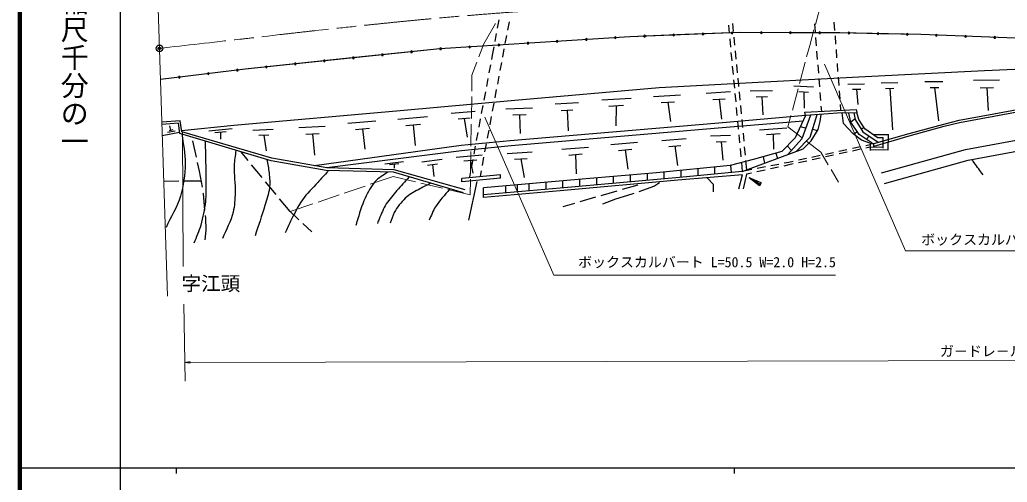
# Model space of a CAD drawing. Units: millimetres, scale not verified. Extents: x 40000 to 680000, y 20000 to 380000.
# Drawn here: x 40000 to 216935, y 202409 to 285262 of the extents above; entities that cross this region are included whole.
import ezdxf
from ezdxf.enums import TextEntityAlignment as Align

# ---------------------------------------------------------------- set-up
doc = ezdxf.new("R2010")
doc.units = ezdxf.units.MM
doc.header["$LTSCALE"] = 1000
doc.header["$PDMODE"] = 32
doc.header["$PDSIZE"] = 500
doc.linetypes.add('CHAIN', pattern=[18.5, 12, -1.5, 3.5, -1.5])
for name, color, linetype, lineweight in [('M-BGD', 7, 'Continuous', 25), ('M-BMK', 2, 'CHAIN', 13), ('M-BMK-HTXT', 7, 'Continuous', 13), ('M-BMK-SRVR', 3, 'Continuous', 25), ('M-STR-HTXT', 7, 'Continuous', 13), ('M-TTL', 2, 'Continuous', 140), ('M-TTL-BAND', 7, 'Continuous', 25)]:
    doc.layers.add(name, color=color, linetype=linetype, lineweight=lineweight)
doc.layers.add('M-OTRS', color=6, linetype='Continuous')
doc.styles.add('@ＭＳ ゴシック', font='')
doc.styles.add('ＭＳ ゴシック', font='')
doc.styles.get('@ＭＳ ゴシック').set_extended_font_data('@MS Gothic')
doc.styles.get('ＭＳ ゴシック').set_extended_font_data('MS Gothic')

msp = doc.modelspace()

# ---------------------------------------------------------------- linework, layer by layer
at = {"layer": 'M-BGD'}
for p, q in [((125841, 285230), (125566, 283775)), ((127671, 284876), (127397, 283421)), ((166966, 284310), (167107, 282836)), ((167715, 284610), (167855, 283136)), ((182565, 283075), (182449, 284551)), ((185890, 284826), (185999, 283350)), ((149301, 282228), (115297, 280050)), ((125383, 282805), (125108, 281351)), ((127215, 282451), (126941, 280996)), ((149301, 282228), (132299, 281139)), ((169026, 282954), (149301, 282228)), ((159164, 282591), (149301, 282228)), ((169026, 282954), (159164, 282591)), ((167201, 281854), (167341, 280380)), ((167949, 282154), (168089, 280680)), ((186936, 282914), (169026, 282954)), ((177981, 282934), (169026, 282954)), ((186936, 282914), (177981, 282934)), ((182760, 280615), (182643, 282091)), ((186072, 282365), (186181, 280889)), ((201457, 282591), (186936, 282914)), ((194197, 282752), (186936, 282914)), ((201457, 282591), (194197, 282752)), ((218439, 281946), (201457, 282591)), ((115297, 280050), (80406, 276419)), ((115297, 280050), (97851, 278234)), ((132299, 281139), (115297, 280050)), ((124924, 280381), (124645, 278905)), ((126759, 280026), (126485, 278571)), ((168183, 279698), (168324, 278224)), ((182954, 278155), (182837, 279631)), ((186254, 279905), (186364, 278428)), ((97851, 278234), (80406, 276419)), ((124645, 278905), (124507, 278162)), ((167435, 279397), (167575, 277924)), ((80406, 276419), (65204, 274545)), ((124326, 277192), (124055, 275736)), ((126303, 277601), (126029, 276146)), ((167669, 276941), (167809, 275467)), ((168417, 277241), (168558, 275767)), ((183148, 275695), (183031, 277171)), ((186437, 277444), (186546, 275968)), ((212873, 276097), (191494, 275008)), ((238245, 277266), (212873, 276097)), ((123874, 274766), (123603, 273310)), ((125847, 275176), (125574, 273721)), ((167903, 274485), (168043, 273011)), ((168651, 274785), (168792, 273311)), ((191494, 275008), (173463, 274080)), ((183342, 273235), (183226, 274711)), ((186619, 274983), (186729, 273507)), ((210864, 274441), (215559, 274502)), ((125391, 272751), (125118, 271296)), ((154586, 273071), (128689, 270772)), ((173463, 274080), (154586, 273071)), ((170869, 272515), (174886, 272612)), ((178716, 273400), (182201, 273255)), ((186802, 272522), (186911, 271046)), ((188365, 273743), (191366, 273791)), ((189196, 272827), (190696, 272852)), ((189946, 272839), (190188, 270056)), ((194324, 273948), (197325, 274045)), ((195141, 272973), (196642, 273022)), ((195891, 272998), (196388, 265548)), ((202177, 274194), (205371, 274194)), ((203100, 273137), (204697, 273137)), ((203899, 273137), (204601, 267170)), ((212106, 273083), (214454, 273113)), ((213280, 273098), (213486, 268978)), ((128689, 270772), (108158, 268957)), ((123422, 272340), (123151, 270885)), ((144270, 270891), (149546, 271230)), ((153542, 271541), (158382, 271783)), ((162969, 272091), (167325, 272382)), ((164203, 270970), (166381, 271115)), ((165292, 271042), (165728, 267460)), ((168137, 272028), (168278, 270555)), ((168885, 272328), (169026, 270855)), ((171946, 271458), (173954, 271506)), ((172950, 271482), (173168, 268239)), ((179604, 272388), (181346, 272315)), ((180475, 272351), (180523, 269423)), ((183536, 270775), (183420, 272251)), ((214542, 268392), (232108, 271639)), ((214542, 268009), (232169, 271236)), ((108158, 268957), (78348, 266335)), ((122970, 269914), (122699, 268459)), ((124935, 270326), (124662, 268871)), ((127067, 269284), (131859, 269477)), ((135908, 270189), (140120, 270431)), ((137018, 269015), (139123, 269136)), ((138071, 269076), (138240, 265373)), ((145565, 269774), (148203, 269943)), ((146884, 269858), (146812, 266252)), ((154913, 270447), (157333, 270568)), ((156123, 270508), (156607, 267047)), ((168371, 269572), (168512, 268098)), ((169120, 269872), (169260, 268398)), ((180689, 268705), (189845, 269209)), ((183684, 268907), (183614, 269792)), ((186984, 270062), (187052, 269149)), ((189845, 269209), (189956, 268675)), ((68713, 267172), (65454, 266903)), ((69036, 265155), (68713, 267172)), ((107753, 267440), (113029, 267924)), ((117309, 268531), (121617, 268870)), ((118555, 267495), (120709, 267664)), ((119632, 267579), (120141, 264215)), ((122518, 267489), (122247, 266033)), ((124479, 267901), (124206, 266446)), ((128321, 268203), (130717, 268299)), ((129519, 268251), (129688, 264863)), ((180790, 268080), (165270, 266749)), ((169354, 267416), (169494, 265942)), ((180790, 268080), (178924, 264086)), ((181690, 268147), (180154, 263945)), ((180790, 268080), (180689, 268705)), ((187375, 268574), (180790, 268080)), ((182836, 268233), (181566, 264147)), ((183401, 267011), (183600, 268291)), ((187375, 268574), (189956, 268675)), ((187596, 266658), (187375, 268574)), ((188897, 266890), (188534, 268544)), ((189684, 267483), (188891, 266920)), ((189442, 268584), (189704, 267394)), ((189704, 267394), (191055, 265155)), ((190359, 267404), (189956, 268675)), ((191408, 265710), (190359, 267404)), ((205587, 266557), (208310, 267263)), ((208310, 267263), (214542, 268392)), ((208350, 266839), (214542, 268009)), ((68420, 266708), (65468, 266475)), ((67432, 265517), (66755, 265384)), ((67093, 265451), (66876, 266286)), ((68673, 264873), (68420, 266708)), ((78348, 266335), (68999, 265387)), ((73892, 265373), (78055, 265809)), ((81746, 265464), (85425, 265657)), ((89983, 265970), (94726, 266212)), ((98794, 266716), (103780, 267152)), ((100178, 265607), (102671, 265825)), ((101424, 265716), (101836, 262061)), ((109193, 266319), (111831, 266561)), ((110512, 266440), (110875, 262713)), ((124023, 265476), (123750, 264021)), ((165270, 266749), (127897, 263582)), ((165129, 265821), (128059, 262695)), ((180356, 267112), (165129, 265821)), ((168605, 267116), (168746, 265642)), ((172563, 265542), (177452, 265881)), ((179874, 266120), (180838, 265816)), ((181808, 263562), (183058, 265619)), ((182037, 265663), (182947, 265435)), ((183058, 265619), (183401, 267011)), ((189331, 264843), (187596, 266658)), ((190430, 264732), (188897, 266890)), ((191268, 265937), (190758, 265648)), ((193618, 264188), (191408, 265710)), ((199334, 264863), (205587, 266557)), ((199375, 264439), (205627, 266174)), ((205627, 266174), (208350, 266839)), ((68612, 265064), (65534, 264480)), ((67844, 265305), (66488, 265039)), ((85019, 259992), (68673, 264873)), ((85140, 260456), (69036, 265155)), ((74933, 265054), (77014, 265272)), ((75974, 265163), (75974, 263881)), ((82811, 264560), (84650, 264657)), ((83730, 264609), (84166, 261753)), ((91281, 264764), (93653, 264885)), ((92467, 264824), (92806, 261025)), ((122066, 265063), (121795, 263607)), ((155063, 263655), (159419, 263993)), ((163793, 264445), (167327, 264590)), ((168839, 264659), (168980, 263185)), ((169588, 264959), (169728, 263486)), ((173793, 264716), (176237, 264885)), ((175015, 264800), (175039, 262065)), ((178924, 264086), (176524, 261666)), ((180154, 263945), (177642, 261119)), ((181566, 264147), (179196, 261694)), ((190823, 263693), (189331, 264843)), ((190130, 265154), (189467, 264737)), ((192749, 263159), (190430, 264732)), ((192316, 263128), (190823, 263693)), ((191055, 265155), (193798, 263360)), ((192212, 264398), (191720, 263857)), ((192931, 264701), (195644, 264681)), ((193048, 263103), (199334, 264863)), ((193082, 262604), (199375, 264439)), ((193618, 264188), (194730, 264180)), ((194716, 262261), (194730, 264180)), ((195623, 261969), (195644, 264681)), ((70962, 263562), (71588, 260668)), ((119064, 262735), (92820, 259108)), ((127897, 263582), (119064, 262735)), ((128059, 262695), (119144, 261767)), ((121614, 262637), (121343, 261182)), ((123567, 263051), (123294, 261596)), ((137139, 262075), (141931, 262463)), ((145926, 262892), (150670, 263328)), ((147273, 261848), (149645, 262065)), ((148459, 261956), (148943, 258496)), ((156297, 262570), (158475, 262739)), ((157386, 262654), (157822, 259145)), ((164782, 263376), (166548, 263449)), ((165665, 263413), (165980, 260097)), ((169073, 262203), (169214, 260729)), ((169465, 258096), (180376, 262130)), ((169822, 262503), (169962, 261029)), ((177518, 262669), (178291, 261849)), ((180376, 262130), (181808, 263562)), ((188220, 261962), (186773, 261649)), ((190632, 262485), (189185, 262171)), ((190651, 262055), (189205, 261741)), ((192346, 262856), (191597, 262694)), ((192386, 262432), (191616, 262265)), ((192371, 263108), (192361, 261843)), ((192362, 261993), (195623, 261969)), ((192386, 263108), (193048, 263103)), ((192427, 262483), (194717, 262466)), ((193044, 262478), (193048, 263103)), ((80924, 260041), (79664, 261575)), ((95023, 258721), (85140, 260456)), ((119144, 261767), (95023, 258721)), ((112031, 259782), (115710, 260315)), ((118223, 260660), (122869, 261047)), ((119546, 259982), (121869, 260176)), ((121162, 260211), (120891, 258756)), ((123112, 260626), (122838, 259171)), ((127321, 261283), (131822, 261622)), ((128648, 260262), (130899, 260432)), ((129773, 260347), (130378, 257031)), ((138377, 261027), (140773, 261220)), ((139575, 261123), (139696, 257687)), ((171623, 260274), (167266, 259125)), ((176524, 261666), (171623, 260274)), ((173207, 260724), (173439, 259565)), ((175495, 261374), (175766, 260426)), ((180986, 260395), (179539, 260081)), ((183397, 260917), (181950, 260604)), ((183418, 260482), (181971, 260168)), ((185809, 261440), (184362, 261126)), ((185829, 261006), (184382, 260692)), ((188240, 261531), (186793, 261216)), ((71797, 259703), (72131, 258157)), ((83428, 256989), (81550, 259278)), ((94902, 258258), (85019, 259992)), ((107063, 258399), (95023, 258721)), ((105410, 259456), (108749, 259891)), ((106253, 259314), (107923, 259532)), ((119830, 254809), (107063, 258399)), ((107088, 259423), (107112, 258673)), ((113031, 259197), (114871, 259464)), ((113951, 259331), (114193, 257177)), ((120707, 260079), (121191, 257755)), ((167266, 259125), (154096, 257854)), ((161478, 258566), (161478, 257336)), ((164503, 258858), (164503, 257624)), ((167327, 259141), (167460, 257905)), ((169308, 259747), (169465, 258096)), ((170056, 260047), (170215, 258374)), ((171177, 258419), (170342, 258258)), ((173599, 258890), (172146, 258608)), ((175940, 258847), (174495, 258526)), ((176021, 259360), (174568, 259078)), ((177825, 259266), (176903, 259061)), ((177825, 259710), (176990, 259548)), ((178574, 259872), (177825, 259710)), ((178595, 259434), (177825, 259266)), ((181007, 259958), (179560, 259643)), ((72131, 258157), (72656, 255243)), ((106963, 257955), (94902, 258258)), ((119528, 254264), (106963, 257955)), ((126135, 257451), (119193, 256815)), ((119215, 256221), (119193, 256815)), ((126153, 256886), (119215, 256221)), ((120710, 257786), (120571, 257042)), ((122656, 258201), (122467, 257199)), ((140059, 256644), (123077, 255131)), ((126153, 256886), (126135, 257451)), ((158231, 257027), (136812, 255091)), ((154096, 257854), (140059, 256644)), ((140301, 256665), (140301, 255406)), ((143326, 256926), (143326, 255680)), ((146352, 257187), (146352, 255953)), ((149377, 257447), (149377, 256227)), ((152402, 257708), (152402, 256500)), ((155428, 257983), (155428, 256774)), ((169505, 257491), (157888, 256503)), ((169465, 258096), (158231, 257027)), ((158453, 258274), (158453, 257048)), ((163158, 256951), (164217, 255827)), ((168840, 254950), (169505, 257491)), ((170342, 258258), (169465, 258096)), ((170201, 257572), (169606, 254950)), ((171122, 257777), (170201, 257572)), ((172813, 256019), (170672, 256916)), ((172672, 255773), (170672, 256916)), ((172531, 255527), (170672, 256916)), ((173531, 258312), (172086, 257991)), ((68514, 256316), (65802, 256314)), ((72462, 256320), (69501, 256317)), ((85933, 253938), (84054, 256226)), ((121907, 256261), (120395, 249383)), ((123118, 253417), (123077, 255131)), ((136812, 255091), (123107, 253875)), ((127030, 255484), (127030, 254223)), ((129128, 255670), (129128, 254409)), ((131225, 255857), (131225, 254595)), ((134251, 256127), (134251, 254864)), ((157888, 256503), (136852, 254607)), ((137276, 256396), (137276, 255133)), ((150759, 255656), (147915, 254830)), ((153743, 255434), (150949, 254456)), ((154651, 256039), (153743, 255434)), ((164217, 255827), (164244, 254410)), ((172813, 256019), (172531, 255527)), ((72831, 254271), (72858, 254123)), ((72858, 254123), (73131, 251175)), ((88438, 250886), (86559, 253175)), ((136852, 254607), (123118, 253417)), ((143176, 253454), (140332, 252628)), ((146967, 254555), (144124, 253729)), ((146725, 253115), (144385, 252247)), ((149649, 254002), (146725, 253115)), ((150017, 254131), (149649, 254002)), ((139385, 252353), (137286, 251743)), ((73222, 250192), (73261, 249767)), ((73261, 249767), (73342, 247548)), ((73342, 247548), (73180, 245814))]:
    msp.add_line(p, q, dxfattribs=at)
for points in [[(194401, 257848), (209460, 262026), (245752, 268733), (267445, 271270), (286289, 273101), (289844, 273118), (320408, 273075), (360026, 273158), (387622, 272233)], [(194929, 255946), (209904, 260101), (246046, 266780), (267655, 269307), (286389, 271127), (289848, 271144), (320409, 271101), (359995, 271184), (391794, 270118)]]:
    msp.add_lwpolyline(points, dxfattribs=at)
for centre, start, end in [((136282, 281394), 0, 180), ((136282, 281394), 180, 0), ((141503, 281728), 0, 180), ((141503, 281728), 180, 0), ((146723, 282063), 0, 180), ((146723, 282063), 180, 0), ((151947, 282325), 0, 180), ((151947, 282325), 180, 0), ((157175, 282518), 0, 180), ((157175, 282518), 180, 0), ((162402, 282710), 0, 180), ((162402, 282710), 180, 0), ((167630, 282903), 0, 180), ((167630, 282903), 180, 0), ((172860, 282945), 0, 180), ((172860, 282945), 180, 0), ((178091, 282934), 0, 180), ((178091, 282934), 180, 0), ((183322, 282922), 0, 180), ((183322, 282922), 180, 0), ((188553, 282878), 0, 180), ((188553, 282878), 180, 0), ((193783, 282761), 0, 180), ((193783, 282761), 180, 0), ((199012, 282645), 0, 180), ((199012, 282645), 180, 0), ((204241, 282485), 0, 180), ((204241, 282485), 180, 0), ((209468, 282286), 0, 180), ((209468, 282286), 180, 0), ((214695, 282088), 0, 180), ((214695, 282088), 180, 0), ((110197, 279519), 0, 180), ((115401, 280056), 0, 180), ((115401, 280056), 180, 0), ((120621, 280391), 0, 180), ((120621, 280391), 180, 0), ((125842, 280725), 0, 180), ((125842, 280725), 180, 0), ((131062, 281060), 0, 180), ((131062, 281060), 180, 0), ((94588, 277895), 0, 180), ((94588, 277895), 180, 0), ((99791, 278436), 0, 180), ((99791, 278436), 180, 0), ((104994, 278978), 0, 180), ((104994, 278978), 180, 0), ((110197, 279519), 180, 0), ((78982, 276244), 0, 180), ((78982, 276244), 180, 0), ((84182, 276812), 0, 180), ((84182, 276812), 180, 0), ((89385, 277354), 0, 180), ((89385, 277354), 180, 0), ((68599, 274963), 0, 180), ((68599, 274963), 180, 0), ((73791, 275604), 0, 180), ((73791, 275604), 180, 0)]:
    msp.add_arc(centre, 148, start, end, dxfattribs=at)
for points, knots in [([(69056, 264772), (69251, 263011), (69671, 261260), (69641, 259488), (69607, 257531), (69350, 255555), (68794, 253679), (68209, 251707), (67072, 249941), (66212, 248072)], [0, 0, 0, 0, 1, 1, 1, 2, 2, 2, 3, 3, 3, 3]), ([(73210, 263461), (73258, 261054), (73356, 258648), (73352, 256241), (73350, 255064), (73400, 253881), (73271, 252711), (73113, 251280), (72818, 249861), (72424, 248476), (72108, 247365), (71617, 246311), (71214, 245229)], [0, 0, 0, 0, 1, 1, 1, 2, 2, 2, 3, 3, 3, 4, 4, 4, 4]), ([(78716, 261827), (78616, 260920), (78447, 260017), (78414, 259105), (78355, 257491), (78649, 255878), (78595, 254264), (78557, 253102), (78512, 251924), (78232, 250795), (77824, 249150), (76969, 247649), (76337, 246076)], [0, 0, 0, 0, 1, 1, 1, 2, 2, 2, 3, 3, 3, 4, 4, 4, 4]), ([(84253, 260204), (84394, 259407), (84597, 258619), (84676, 257814), (84766, 256907), (84845, 255986), (84737, 255081), (84610, 254020), (84212, 253010), (83910, 251985), (83372, 250159), (82740, 248362), (82155, 246550)], [0, 0, 0, 0, 1, 1, 1, 2, 2, 2, 3, 3, 3, 4, 4, 4, 4]), ([(212600, 257501), (212083, 258200), (211542, 258883), (211047, 259599), (210903, 259808), (210762, 260020), (210624, 260234)], [0, 0, 0, 0, 1, 1, 1, 2, 2, 2, 2]), ([(95255, 258137), (94629, 257458), (93997, 256785), (93379, 256100), (92461, 255081), (91447, 254134), (90656, 253014), (89809, 251814), (89183, 250471), (88518, 249162), (88170, 248475), (87873, 247763), (87550, 247064)], [0, 0, 0, 0, 1, 1, 1, 2, 2, 2, 3, 3, 3, 4, 4, 4, 4]), ([(105924, 257975), (105174, 257404), (104306, 256961), (103675, 256261), (102906, 255407), (102371, 254356), (101880, 253316), (101242, 251965), (100853, 250508), (100408, 249081), (100340, 248864), (100287, 248644), (100226, 248425)], [0, 0, 0, 0, 1, 1, 1, 2, 2, 2, 3, 3, 3, 4, 4, 4, 4]), ([(109716, 257037), (109006, 256254), (108269, 255496), (107588, 254688), (106924, 253901), (106225, 253132), (105682, 252257), (105155, 251409), (104777, 250475), (104391, 249555), (104285, 249301), (104203, 249037), (104109, 248778)], [0, 0, 0, 0, 1, 1, 1, 2, 2, 2, 3, 3, 3, 4, 4, 4, 4]), ([(113507, 255913), (112811, 255548), (112098, 255216), (111420, 254819), (110617, 254349), (109763, 253928), (109080, 253296), (108290, 252565), (107644, 251672), (107114, 250735), (106779, 250144), (106616, 249471), (106368, 248839)], [0, 0, 0, 0, 1, 1, 1, 2, 2, 2, 3, 3, 3, 4, 4, 4, 4]), ([(116991, 254884), (116161, 253846), (115208, 252895), (114501, 251768), (114025, 251011), (113727, 250155), (113341, 249348)], [0, 0, 0, 0, 1, 1, 1, 2, 2, 2, 2])]:
    msp.add_open_spline(points, degree=3, knots=knots, dxfattribs=at)
at = {"layer": 'M-BMK'}
msp.add_open_spline([(65020, 280143), (69816, 280683), (74613, 281218), (79409, 281762), (83914, 282273), (88414, 282820), (92921, 283307), (100358, 284112), (107795, 284925), (115246, 285582), (125010, 286444), (134789, 287127), (144569, 287770), (150868, 288184), (157171, 288531), (163476, 288846), (174640, 289402), (185806, 289919), (196977, 290280), (206262, 290579), (215551, 290768), (224841, 290885), (233955, 291001), (243071, 290881), (252185, 290984), (255500, 291022), (258813, 291166), (262127, 291173), (275010, 291199), (287891, 290850), (300771, 290595), (308267, 290446), (315763, 290275), (323257, 290039), (331616, 289774), (339974, 289481), (348327, 289074), (352723, 288860), (357113, 288544), (361508, 288299), (373295, 287641), (385088, 287097), (396875, 286435), (408955, 285756), (421037, 285091), (433108, 284272), (442329, 283646), (451544, 282936), (460754, 282170), (471541, 281274), (482321, 280286), (493096, 279253), (507725, 277850), (522353, 276427), (536959, 274796), (544400, 273966), (551825, 272988), (559258, 272083)], degree=3, knots=[0, 0, 0, 0, 1, 1, 1, 2, 2, 2, 3, 3, 3, 4, 4, 4, 5, 5, 5, 6, 6, 6, 7, 7, 7, 8, 8, 8, 9, 9, 9, 10, 10, 10, 11, 11, 11, 12, 12, 12, 13, 13, 13, 14, 14, 14, 15, 15, 15, 16, 16, 16, 17, 17, 17, 18, 18, 18, 19, 19, 19, 19], dxfattribs=at)
at = {"layer": 'M-BMK-HTXT'}
for p, q in [((182568, 284402), (183623, 288206)), ((125220, 284584), (123128, 280977)), ((181536, 280675), (182305, 283450)), ((123128, 280977), (122251, 278616)), ((180984, 278617), (181536, 280675)), ((121907, 277691), (121030, 275330)), ((179707, 273851), (180729, 277664)), ((121030, 275330), (120987, 272496)), ((178430, 269084), (179452, 272897)), ((120973, 271509), (120913, 267561)), ((177623, 266073), (178174, 268130)), ((120898, 266574), (120839, 262627)), ((180197, 264095), (177623, 266073)), ((183553, 261515), (180979, 263493)), ((120824, 261640), (120765, 257692)), ((184875, 259277), (183553, 261515)), ((186699, 256190), (185377, 258428)), ((106912, 257179), (102814, 255782)), ((110930, 256215), (106912, 257179)), ((120750, 256705), (120707, 253871)), ((101879, 255464), (98142, 254191)), ((115729, 255064), (111890, 255985)), ((120707, 253871), (116689, 254834)), ((97208, 253873), (93471, 252600)), ((92536, 252282), (88438, 250886)), ((90014, 249408), (88438, 250886)), ((92310, 247256), (90734, 248733))]:
    msp.add_line(p, q, dxfattribs=at)
at = {"layer": 'M-BMK-SRVR'}
msp.add_circle((65020, 280143), 592, dxfattribs=at)
msp.add_point((65020, 280143), dxfattribs=at)
at = {"layer": 'M-OTRS'}
msp.add_point((65020, 280143), dxfattribs=at)
at = {"layer": 'M-STR-HTXT'}
for p, q in [((63921, 313631), (66476, 235765)), ((184173, 277327), (198694, 243847)), ((123344, 267807), (135688, 239491)), ((69146, 265231), (69308, 241029)), ((198694, 243847), (248129, 243847)), ((135688, 239491), (186188, 239491)), ((69389, 234333), (69631, 220537)), ((387598, 224621), (69572, 223879)), ((69572, 223879), (70559, 224046)), ((69572, 223879), (70559, 223717))]:
    msp.add_line(p, q, dxfattribs=at)
at = {"layer": 'M-TTL'}
msp.add_line((40000, 380000), (40000, 20000), dxfattribs=at)
at = {"layer": 'M-TTL-BAND'}
for p, q in [((58000, 370000), (58000, 20000)), ((40000, 205000), (579000, 205000)), ((68000, 205000), (68000, 204000)), ((168000, 205000), (168000, 204000))]:
    msp.add_line(p, q, dxfattribs=at)

# ---------------------------------------------------------------- texts
at = {"layer": 'M-BMK-HTXT', "style": 'ＭＳ ゴシック'}
msp.add_text('字江頭', height=2566, dxfattribs=at).set_placement((68995, 235961), align=Align.BOTTOM_LEFT)
at = {"layer": 'M-STR-HTXT', "style": 'ＭＳ ゴシック'}
for s, p in [('ボックスカルバート L=38.4 W=3.5 H=3.5', (201518, 244412)), ('ボックスカルバート L=50.5 W=2.0 H=2.5', (140044, 240378)), ('ガ－ドレ－ル\u3000L=329.0', (204877, 224424))]:
    msp.add_text(s, height=1833, dxfattribs=at).set_placement(p, align=Align.BOTTOM_LEFT)
at = {"layer": 'M-TTL-BAND', "style": '@ＭＳ ゴシック'}
msp.add_text('縮尺千分の一', height=3666, rotation=270, dxfattribs=at).set_placement((49777, 261030), align=Align.MIDDLE_RIGHT)

doc.saveas('drawing.dxf')
